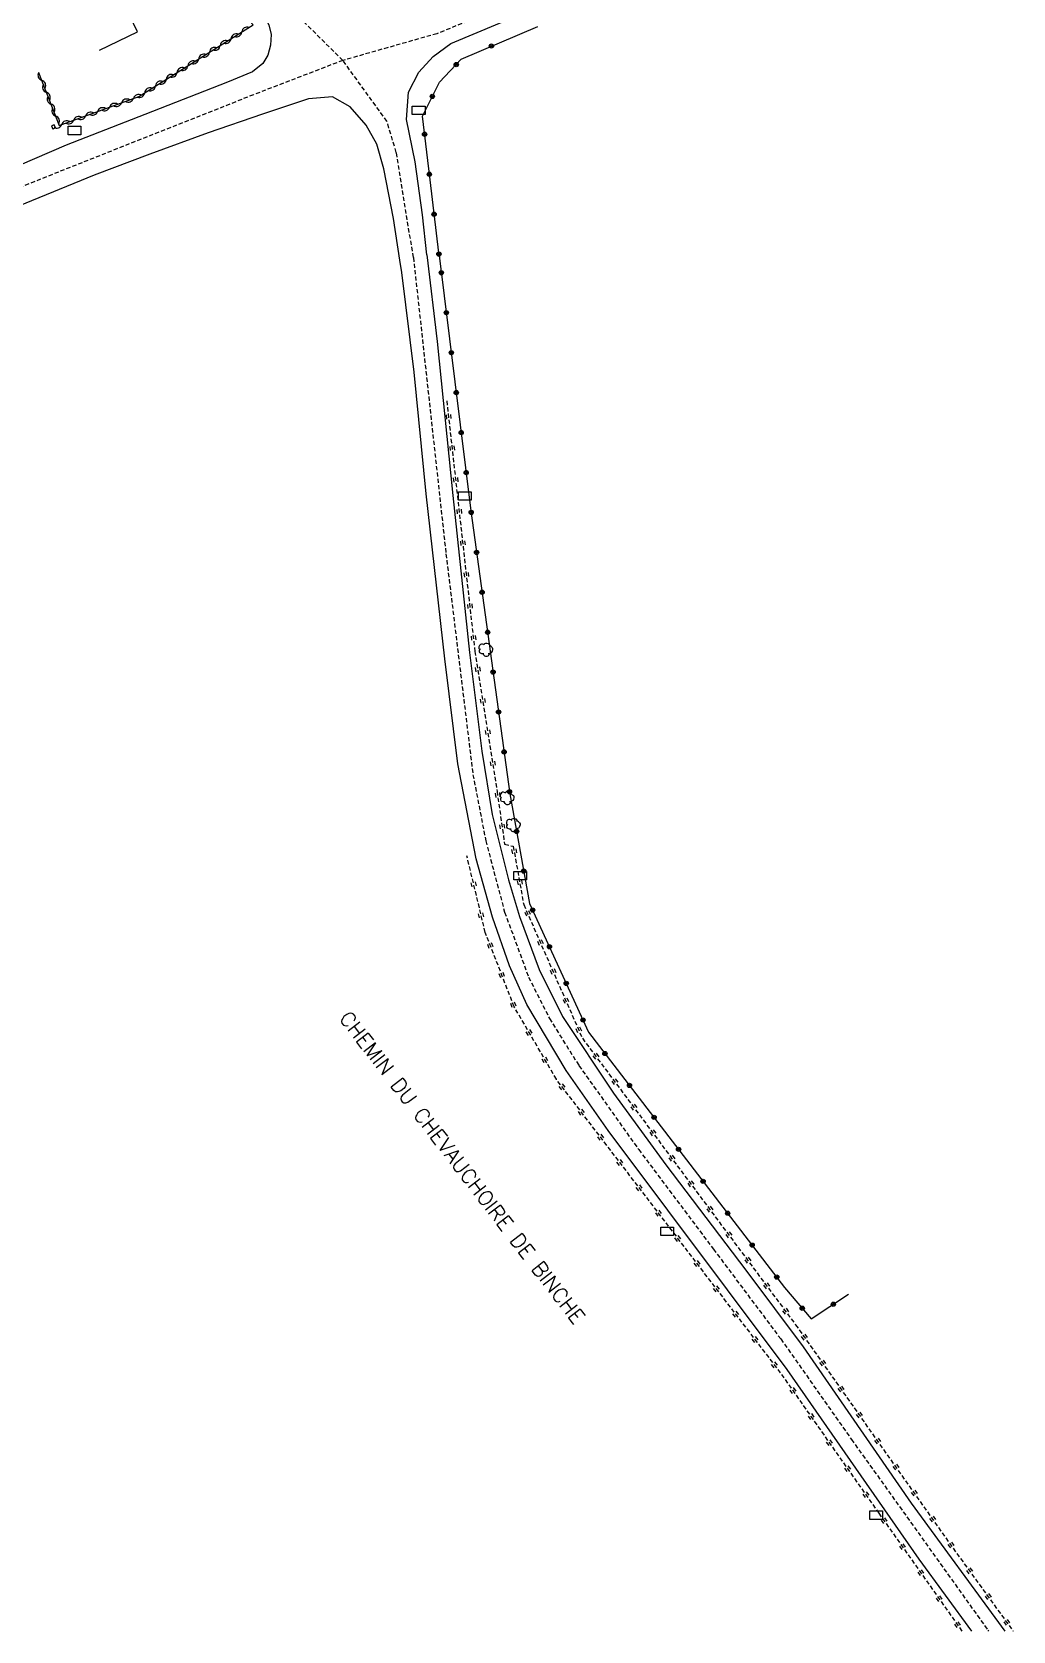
# Model space of a CAD drawing. Header units: millimetres. Extents: x 133000 to 134000, y 143000 to 144000.
# Drawn here: x 133829.5 to 133945.1, y 143000 to 143188.6 of the extents above; entities that cross this region are included whole.
import ezdxf
from ezdxf.enums import TextEntityAlignment as Align

# ---------------------------------------------------------------- set-up
doc = ezdxf.new("R2010")
doc.units = ezdxf.units.MM
doc.linetypes.add('DASHED', pattern=[0.75, 0.5, -0.25])
doc.layers.get('0').update_dxf_attribs({"linetype": 'CONTINUOUS'})
for name, color, linetype in [('W0001', 6, 'DASHED'), ('W0008', 7, 'CONTINUOUS'), ('W0100', 7, 'CONTINUOUS'), ('W0112', 1, 'DASHED'), ('W0220', 5, 'DASHED'), ('W0300', 7, 'CONTINUOUS'), ('W0310', 3, 'CONTINUOUS'), ('W0322', 7, 'CONTINUOUS'), ('W0989', 7, 'CONTINUOUS'), ('W1471', 7, 'CONTINUOUS')]:
    doc.layers.add(name, color=color, linetype=linetype)
doc.styles.get("Standard").update_dxf_attribs({"font": 'romans.shx', "width": 0.85})

# ---------------------------------------------------------------- blocks, each defined once
blk = doc.blocks.new('T1471')
at = {"color": 0, "linetype": 'Continuous', "flags": 128}
blk.add_lwpolyline([(-0.75, -0.5), (-0.75, 0.5), (0.75, 0.5), (0.75, -0.5), (-0.75, -0.5)], dxfattribs=at)
blk = doc.blocks.new('t310o')
at = {"color": 0, "linetype": 'Continuous'}
for centre, start, end in [((-0.5, 0.38), 216.8699, 323.1304), ((0.5, -0.37), 36.8699, 143.1303)]:
    blk.add_arc(centre, 0.625, start, end, dxfattribs=at)
blk = doc.blocks.new('t322o')
at = {"color": 0, "linetype": 'Continuous'}
for radius in [0.25, 0.15]:
    blk.add_circle((0, 0), radius, dxfattribs=at)
blk = doc.blocks.new('T300')
for p, q in [((-0.8, 0.51), (-0.86, 0.34)), ((-0.86, 0.34), (-0.86, 0.17)), ((-0.86, 0.17), (-0.74, 0.06)), ((-0.69, 0.63), (-0.8, 0.51)), ((-0.8, -0.06), (-0.74, 0.06)), ((-0.74, 0.06), (-0.69, 0.11)), ((-0.57, 0.69), (-0.69, 0.63)), ((-0.46, 0.69), (-0.57, 0.69)), ((-0.29, 0.63), (-0.46, 0.69)), ((-0.29, 0.63), (-0.17, 0.74)), ((-0.23, 0.57), (-0.29, 0.63)), ((-0.17, 0.74), (-0.06, 0.8)), ((-0.06, 0.8), (0.06, 0.8)), ((0.06, 0.8), (0.23, 0.74)), ((0.23, 0.74), (0.34, 0.63)), ((0.34, 0.63), (0.4, 0.51)), ((0.46, 0.46), (0.34, 0.46)), ((0.4, 0.51), (0.4, 0.46)), ((0.57, 0.4), (0.46, 0.46)), ((0.57, 0.4), (0.69, 0.29)), ((0.69, 0.29), (0.74, 0.17)), ((0.74, 0.06), (0.69, -0.17)), ((0.74, 0.17), (0.74, 0.06)), ((-0.8, -0.17), (-0.8, -0.06)), ((-0.8, -0.23), (-0.8, -0.17)), ((-0.74, -0.34), (-0.8, -0.23)), ((-0.69, -0.4), (-0.74, -0.34)), ((-0.51, -0.46), (-0.69, -0.4)), ((-0.4, -0.46), (-0.51, -0.46)), ((-0.4, -0.46), (-0.34, -0.46)), ((-0.34, -0.46), (-0.34, -0.4)), ((-0.34, -0.51), (-0.34, -0.46)), ((-0.29, -0.63), (-0.34, -0.51)), ((-0.17, -0.74), (-0.29, -0.63)), ((-0.06, -0.8), (-0.17, -0.74)), ((0.06, -0.8), (-0.06, -0.8)), ((0.17, -0.74), (0.06, -0.8)), ((0.23, -0.69), (0.17, -0.74)), ((0.29, -0.46), (0.23, -0.46)), ((0.29, -0.63), (0.23, -0.69)), ((0.46, -0.4), (0.29, -0.46)), ((0.34, -0.51), (0.29, -0.63)), ((0.34, -0.51), (0.34, -0.46)), ((0.57, -0.34), (0.46, -0.4)), ((0.63, -0.29), (0.57, -0.34)), ((0.69, -0.17), (0.63, -0.29))]:
    blk.add_line(p, q)
blk = doc.blocks.new('t220o')
at = {"color": 0, "linetype": 'Continuous'}
for p, q in [((-0.25, 0.25), (0.25, 0.25)), ((-0.25, -0.25), (0.25, -0.25))]:
    blk.add_line(p, q, dxfattribs=at)

msp = doc.modelspace()

# ---------------------------------------------------------------- linework, layer by layer
at = {"layer": 'W0001'}
for points in [[(133874.45, 143162), (133872.43, 143174.39), (133871.32, 143178.07), (133866.13, 143185.24), (133858.27, 143193.01), (133850.99, 143200.89)], [(133887.8, 143192.71), (133877.23, 143188.39), (133866.13, 143185.24), (133855.6, 143181.19), (133818.55, 143166.5), (133782.76, 143149.81), (133755.21, 143136.94), (133717.74, 143119.2), (133695.43, 143107.93), (133687.55, 143103.32), (133682.26, 143099.89), (133676.92, 143095.24), (133663.41, 143083.18)], [(133874.45, 143162), (133878.29, 143127.03), (133881.47, 143100.99), (133882.98, 143093.19), (133885.2, 143084.79), (133888.03, 143077.12), (133890.49, 143072.24), (133893.96, 143066.69), (133901.01, 143056.78), (133909.82, 143045.04), (133917.75, 143034.45), (133926.09, 143022.6), (133942.18, 143000.09), (133942.24, 143000)]]:
    msp.add_lwpolyline(points, dxfattribs=at)
at = {"layer": 'W0008'}
for points in [[(133849.04, 143199.08), (133856.74, 143190.73), (133857.41, 143189.44), (133857.67, 143188.28), (133857.62, 143187.04), (133857.28, 143185.84), (133856.68, 143184.87), (133855.5, 143183.88), (133852.52, 143182.68), (133852.52, 143182.68), (133842.78, 143178.86), (133833.52, 143175.25), (133816.82, 143168.04), (133814.08, 143166.78), (133775.47, 143148.77), (133766.67, 143144.64), (133745.86, 143134.86), (133719.9, 143122.64), (133719.34, 143122.37), (133710.48, 143118.07)], [(133876.05, 143162.3), (133875.52, 143167.04), (133874.65, 143173.26), (133873.65, 143178.27), (133873.89, 143181.48), (133875.08, 143183.87), (133876.76, 143185.7), (133878.86, 143187.23), (133889.86, 143191.82)], [(133872.84, 143161.7), (133872.11, 143166.61), (133870.98, 143172.46), (133870.13, 143175.35), (133868.89, 143177.61), (133867, 143179.76), (133864.92, 143180.95), (133862.09, 143180.7), (133856.65, 143178.89), (133850.24, 143176.68), (133843.39, 143174.19), (133836.83, 143171.72), (133818.93, 143164.39), (133768.89, 143140.95), (133747.89, 143131.25), (133721.12, 143118.51), (133695.99, 143105.83)], [(133940.3, 143000), (133934.08, 143008.49), (133918.5, 143030.83), (133897.42, 143059.04), (133892.45, 143066.11), (133887.82, 143073.88), (133885.78, 143078.47), (133883.78, 143084.2), (133881.86, 143091.07), (133879.7, 143102.27), (133878.15, 143114.66), (133875.96, 143134.12), (133874.54, 143148.48), (133873.1, 143160.23), (133872.84, 143161.7)], [(133876.05, 143162.3), (133877.25, 143152.1), (133879.09, 143133.93), (133881.05, 143115.42), (133882.53, 143103.78), (133883.75, 143096.31), (133885.66, 143088.6), (133886.95, 143084.29), (133889.26, 143078.01), (133892.01, 143072.46), (133898.02, 143063.43), (133904.21, 143055), (133913.64, 143042.56), (133920.4, 143033.53), (133933.13, 143015.06), (133944.19, 143000)]]:
    msp.add_lwpolyline(points, dxfattribs=at)
at = {"layer": 'W0100'}
msp.add_lwpolyline([(133837.43, 143186.45), (133841.94, 143188.61), (133834.61, 143203.92), (133830.1, 143201.76)], dxfattribs=at)
at = {"layer": 'W0112'}
for points in [[(133832.24, 143177.29), (133832.08, 143177.65), (133831.77, 143177.52), (133831.93, 143177.15), (133831.93, 143177.15), (133831.93, 143177.15), (133831.93, 143177.15), (133831.93, 143177.15), (133831.93, 143177.15), (133831.93, 143177.15), (133831.93, 143177.15), (133831.93, 143177.15), (133831.93, 143177.15), (133831.93, 143177.15), (133831.93, 143177.15), (133831.93, 143177.15), (133831.93, 143177.15), (133831.93, 143177.15), (133831.93, 143177.15), (133831.93, 143177.15), (133831.93, 143177.15), (133831.93, 143177.15), (133831.93, 143177.15), (133831.93, 143177.15), (133831.93, 143177.15), (133831.93, 143177.15), (133831.93, 143177.15), (133831.93, 143177.15), (133831.93, 143177.15), (133831.93, 143177.15), (133831.93, 143177.15), (133831.93, 143177.15), (133831.93, 143177.15), (133831.93, 143177.15), (133831.93, 143177.15), (133831.93, 143177.15), (133831.93, 143177.15), (133831.93, 143177.15), (133831.93, 143177.15), (133831.93, 143177.15), (133831.93, 143177.15), (133831.93, 143177.15), (133831.93, 143177.15), (133831.93, 143177.15), (133831.93, 143177.15), (133831.93, 143177.15), (133831.93, 143177.15), (133831.93, 143177.15), (133831.93, 143177.15), (133831.93, 143177.15), (133831.93, 143177.15), (133831.93, 143177.15), (133831.93, 143177.15), (133831.93, 143177.15), (133831.93, 143177.15), (133831.93, 143177.15), (133831.93, 143177.15), (133831.93, 143177.15), (133831.93, 143177.15), (133831.93, 143177.15), (133831.93, 143177.15), (133831.93, 143177.15), (133831.93, 143177.15), (133831.93, 143177.15), (133831.93, 143177.15), (133831.93, 143177.15), (133831.93, 143177.15), (133831.93, 143177.15), (133831.93, 143177.15), (133831.93, 143177.15), (133831.93, 143177.15), (133831.93, 143177.15), (133831.93, 143177.15), (133831.93, 143177.15), (133831.93, 143177.15), (133831.93, 143177.15), (133831.93, 143177.15), (133831.93, 143177.15), (133831.93, 143177.15), (133831.93, 143177.15), (133831.93, 143177.15), (133831.93, 143177.15), (133831.93, 143177.15), (133831.93, 143177.15), (133831.93, 143177.15), (133831.93, 143177.15), (133831.93, 143177.15), (133831.93, 143177.15), (133831.93, 143177.15), (133831.93, 143177.15), (133831.93, 143177.15), (133831.93, 143177.15), (133831.93, 143177.15), (133831.93, 143177.15), (133831.93, 143177.15), (133831.93, 143177.15), (133831.93, 143177.15), (133831.93, 143177.15), (133831.93, 143177.15), (133831.93, 143177.15), (133831.93, 143177.15), (133831.93, 143177.15), (133831.93, 143177.15), (133831.93, 143177.15), (133831.93, 143177.15), (133831.93, 143177.15), (133831.93, 143177.15), (133831.93, 143177.15), (133831.93, 143177.15), (133831.93, 143177.15), (133831.93, 143177.15), (133831.93, 143177.15), (133831.93, 143177.15), (133831.93, 143177.15), (133831.93, 143177.15), (133831.93, 143177.15), (133831.93, 143177.15), (133831.93, 143177.15), (133831.93, 143177.15), (133831.93, 143177.15)], [(133832.24, 143177.29), (133831.93, 143177.15), (133831.93, 143177.15), (133831.93, 143177.15), (133831.93, 143177.15), (133831.93, 143177.15), (133831.93, 143177.15), (133831.93, 143177.15), (133831.93, 143177.15), (133831.93, 143177.15), (133831.93, 143177.15), (133831.93, 143177.15), (133831.93, 143177.15), (133831.93, 143177.15), (133831.93, 143177.15), (133831.93, 143177.15), (133831.93, 143177.15), (133831.93, 143177.15), (133831.93, 143177.15), (133831.93, 143177.15), (133831.93, 143177.15), (133831.93, 143177.15), (133831.93, 143177.15), (133831.93, 143177.15), (133831.93, 143177.15), (133831.93, 143177.15), (133831.93, 143177.15), (133831.93, 143177.15), (133831.93, 143177.15), (133831.93, 143177.15), (133831.93, 143177.15), (133831.93, 143177.15), (133831.93, 143177.15), (133831.93, 143177.15), (133831.93, 143177.15), (133831.93, 143177.15), (133831.93, 143177.15), (133831.93, 143177.15), (133831.93, 143177.15), (133831.93, 143177.15), (133831.93, 143177.15), (133831.93, 143177.15), (133831.93, 143177.15), (133831.93, 143177.15), (133831.93, 143177.15), (133831.93, 143177.15), (133831.93, 143177.15), (133831.93, 143177.15), (133831.93, 143177.15), (133831.93, 143177.15), (133831.93, 143177.15), (133831.93, 143177.15), (133831.93, 143177.15), (133831.93, 143177.15), (133831.93, 143177.15), (133831.93, 143177.15), (133831.93, 143177.15), (133831.93, 143177.15), (133831.93, 143177.15), (133831.93, 143177.15), (133831.93, 143177.15), (133831.93, 143177.15), (133831.93, 143177.15), (133831.93, 143177.15), (133831.93, 143177.15), (133831.93, 143177.15), (133831.93, 143177.15), (133831.93, 143177.15), (133831.93, 143177.15), (133831.93, 143177.15), (133831.93, 143177.15), (133831.93, 143177.15), (133831.93, 143177.15), (133831.93, 143177.15), (133831.93, 143177.15), (133831.93, 143177.15), (133831.93, 143177.15), (133831.93, 143177.15), (133831.93, 143177.15), (133831.93, 143177.15), (133831.93, 143177.15), (133831.93, 143177.15), (133831.93, 143177.15), (133831.93, 143177.15), (133831.93, 143177.15), (133831.93, 143177.15), (133831.93, 143177.15), (133831.93, 143177.15), (133831.93, 143177.15), (133831.93, 143177.15), (133831.93, 143177.15), (133831.93, 143177.15), (133831.93, 143177.15), (133831.93, 143177.15), (133831.93, 143177.15), (133831.93, 143177.15), (133831.93, 143177.15), (133831.93, 143177.15), (133831.93, 143177.15), (133831.93, 143177.15), (133831.93, 143177.15), (133831.93, 143177.15), (133831.93, 143177.15), (133831.93, 143177.15), (133831.93, 143177.15), (133831.93, 143177.15), (133831.93, 143177.15), (133831.93, 143177.15), (133831.93, 143177.15), (133831.93, 143177.15), (133831.93, 143177.15), (133831.93, 143177.15), (133831.93, 143177.15), (133831.93, 143177.15), (133831.93, 143177.15), (133831.93, 143177.15), (133831.93, 143177.15), (133831.93, 143177.15), (133831.93, 143177.15), (133831.93, 143177.15)]]:
    msp.add_lwpolyline(points, dxfattribs=at)
at = {"layer": 'W0220'}
for points in [[(133878.38, 143145.08), (133881.69, 143115.54), (133884.31, 143099.02), (133885.2, 143092.81), (133886.22, 143092.55), (133887.45, 143085.67), (133894.37, 143069.91), (133919.51, 143036.12), (133938.07, 143009.76), (133945.14, 143000)], [(133939.14, 143000), (133929.35, 143013.89), (133917.74, 143030.46), (133891.3, 143065.07), (133886.33, 143073.62), (133882.92, 143082.39), (133880.76, 143091.42)]]:
    msp.add_lwpolyline(points, dxfattribs=at)
at = {"layer": 'W0310'}
for points in [[(133830.27, 143183.81), (133830.27, 143183.81), (133830.27, 143183.81), (133830.27, 143183.81), (133830.27, 143183.81), (133830.27, 143183.81), (133830.27, 143183.81), (133830.27, 143183.81), (133830.27, 143183.81), (133830.27, 143183.81), (133830.27, 143183.81), (133830.27, 143183.81), (133830.27, 143183.81), (133830.27, 143183.81), (133830.27, 143183.81), (133830.27, 143183.81), (133832.7, 143177.57), (133842.07, 143180.98), (133855.54, 143189.42), (133846.55, 143199.48)], [(133830.27, 143183.81), (133830.27, 143183.81), (133830.27, 143183.81), (133830.27, 143183.81), (133830.27, 143183.81), (133830.27, 143183.81), (133830.27, 143183.81), (133830.27, 143183.81), (133830.27, 143183.81), (133830.27, 143183.81), (133830.27, 143183.81), (133830.27, 143183.81), (133830.27, 143183.81), (133830.27, 143183.81), (133830.27, 143183.81), (133830.27, 143183.81), (133830.27, 143183.81), (133830.27, 143183.81), (133830.27, 143183.81), (133830.27, 143183.81), (133830.27, 143183.81), (133830.27, 143183.81), (133830.27, 143183.81), (133830.27, 143183.81), (133830.27, 143183.81), (133830.27, 143183.81), (133830.27, 143183.81), (133830.27, 143183.81), (133830.27, 143183.81), (133830.27, 143183.81), (133830.27, 143183.81), (133830.27, 143183.81), (133830.27, 143183.81), (133830.27, 143183.81), (133830.27, 143183.81), (133830.27, 143183.81), (133830.27, 143183.81), (133830.27, 143183.81), (133830.27, 143183.81), (133830.27, 143183.81), (133830.27, 143183.81), (133830.27, 143183.81), (133830.27, 143183.81), (133830.27, 143183.81), (133830.27, 143183.81), (133830.27, 143183.81), (133830.27, 143183.81), (133830.27, 143183.81), (133830.27, 143183.81), (133830.27, 143183.81), (133830.27, 143183.81), (133830.27, 143183.81), (133830.27, 143183.81), (133830.27, 143183.81), (133830.27, 143183.81), (133830.27, 143183.81), (133830.27, 143183.81), (133830.27, 143183.81), (133830.27, 143183.81), (133830.27, 143183.81), (133830.27, 143183.81), (133830.27, 143183.81), (133830.27, 143183.81), (133830.27, 143183.81), (133830.27, 143183.81), (133830.27, 143183.81), (133830.27, 143183.81), (133830.27, 143183.81), (133830.27, 143183.81), (133830.27, 143183.81), (133830.27, 143183.81), (133830.27, 143183.81), (133830.27, 143183.81), (133830.27, 143183.81), (133830.27, 143183.81), (133830.27, 143183.81), (133830.27, 143183.81), (133830.27, 143183.81), (133830.27, 143183.81), (133830.27, 143183.81), (133830.27, 143183.81), (133830.27, 143183.81), (133830.27, 143183.81), (133830.27, 143183.81), (133830.27, 143183.81), (133830.27, 143183.81), (133830.27, 143183.81), (133830.27, 143183.81), (133830.27, 143183.81), (133830.27, 143183.81), (133830.27, 143183.81), (133830.27, 143183.81), (133830.27, 143183.81), (133830.27, 143183.81), (133830.27, 143183.81), (133830.27, 143183.81), (133830.27, 143183.81), (133830.27, 143183.81), (133830.27, 143183.81), (133830.27, 143183.81), (133830.27, 143183.81)]]:
    msp.add_lwpolyline(points, dxfattribs=at)
at = {"layer": 'W0322'}
for points in [[(133877.45, 143162.56), (133876.41, 143171.16), (133875.51, 143178.66), (133877.51, 143182.67), (133880.09, 143185.37), (133889.1, 143189.25)], [(133877.45, 143162.56), (133881.23, 143132.13), (133885.81, 143098.75), (133888.14, 143085.82), (133895.11, 143070.62), (133918.21, 143040.53), (133921.33, 143036.83), (133925.76, 143039.73)]]:
    msp.add_lwpolyline(points, dxfattribs=at)

# ---------------------------------------------------------------- block references
at = {"layer": 'W0220'}
for p, rotation in [((133878.59, 143143.22), 276.3930789007434), ((133879.01, 143139.49), 276.3930789007434), ((133879.01, 143139.49), 276.3930789007434), ((133879.01, 143139.49), 276.3930789007434), ((133879.01, 143139.49), 276.3930789007434), ((133879.01, 143139.49), 276.3930789007434), ((133879.01, 143139.49), 276.3930789007434), ((133879.43, 143135.77), 276.3930789007434), ((133879.43, 143135.77), 276.3930789007434), ((133879.43, 143135.77), 276.3930789007434), ((133879.43, 143135.77), 276.3930789007434), ((133879.43, 143135.77), 276.3930789007434), ((133879.84, 143132.04), 276.3930789007434), ((133879.84, 143132.04), 276.3930789007434), ((133879.84, 143132.04), 276.3930789007434), ((133879.84, 143132.04), 276.3930789007434), ((133880.26, 143128.31), 276.3930789007434), ((133880.26, 143128.31), 276.3930789007434), ((133880.26, 143128.31), 276.3930789007434), ((133880.68, 143124.58), 276.3930789007434), ((133880.68, 143124.58), 276.3930789007434), ((133881.1, 143120.86), 276.3930789007434), ((133881.52, 143117.13), 276.3930789007434), ((133882.03, 143113.42), 278.9967613141906), ((133882.61, 143109.71), 278.9967613141906), ((133883.2, 143106.01), 278.9967613141906), ((133883.79, 143102.31), 278.9967613141906), ((133884.37, 143098.6), 278.1171603461897), ((133884.9, 143094.89), 278.1171603461897), ((133886.32, 143091.97), 280.1979605197054), ((133886.32, 143091.97), 280.1979605197054), ((133886.32, 143091.97), 280.1979605197054), ((133886.32, 143091.97), 280.1979605197054), ((133886.32, 143091.97), 280.1979605197054), ((133886.32, 143091.97), 280.1979605197054), ((133881.57, 143088.07), 103.4602525654454), ((133881.57, 143088.07), 103.4602525654454), ((133881.57, 143088.07), 103.4602525654454), ((133881.57, 143088.07), 103.4602525654454), ((133886.99, 143088.28), 280.1979605197054), ((133886.99, 143088.28), 280.1979605197054), ((133886.99, 143088.28), 280.1979605197054), ((133886.99, 143088.28), 280.1979605197054), ((133886.99, 143088.28), 280.1979605197054), ((133882.44, 143084.42), 103.4602525654454), ((133882.44, 143084.42), 103.4602525654454), ((133882.44, 143084.42), 103.4602525654454), ((133882.44, 143084.42), 103.4602525654454), ((133882.44, 143084.42), 103.4602525654454), ((133887.9, 143084.66), 293.6902880184184), ((133887.9, 143084.66), 293.6902880184184), ((133887.9, 143084.66), 293.6902880184184), ((133887.9, 143084.66), 293.6902880184184), ((133883.53, 143080.84), 111.19309190801), ((133883.53, 143080.84), 111.19309190801), ((133883.53, 143080.84), 111.19309190801), ((133883.53, 143080.84), 111.19309190801), ((133883.53, 143080.84), 111.19309190801), ((133883.53, 143080.84), 111.19309190801), ((133889.4, 143081.23), 293.6902880184184), ((133889.4, 143081.23), 293.6902880184184), ((133889.4, 143081.23), 293.6902880184184), ((133890.91, 143077.8), 293.6902880184184), ((133890.91, 143077.8), 293.6902880184184), ((133884.88, 143077.35), 111.19309190801), ((133892.42, 143074.36), 293.6902880184184), ((133886.24, 143073.85), 111.19309190801), ((133888.09, 143070.59), 120.1991870341838), ((133893.92, 143070.93), 293.6902880184184), ((133889.97, 143067.35), 120.1991870341838), ((133895.95, 143067.79), 306.6547992906823), ((133898.18, 143064.79), 306.6547992906823), ((133891.98, 143064.19), 127.3709103725673), ((133894.25, 143061.21), 127.3709103725673), ((133900.42, 143061.78), 306.6547992906823), ((133902.66, 143058.77), 306.6547992906823), ((133896.53, 143058.23), 127.3709103725673), ((133898.8, 143055.25), 127.3709103725673), ((133904.9, 143055.76), 306.6547992906823), ((133901.08, 143052.27), 127.3709103725673), ((133901.08, 143052.27), 127.3709103725673), ((133907.14, 143052.75), 306.6547992906823), ((133909.38, 143049.74), 306.6547992906823), ((133909.38, 143049.74), 306.6547992906823), ((133909.38, 143049.74), 306.6547992906823), ((133909.38, 143049.74), 306.6547992906823), ((133909.38, 143049.74), 306.6547992906823), ((133909.38, 143049.74), 306.6547992906823), ((133903.36, 143049.29), 127.3709103725673), ((133903.36, 143049.29), 127.3709103725673), ((133903.36, 143049.29), 127.3709103725673), ((133905.63, 143046.31), 127.3709103725673), ((133905.63, 143046.31), 127.3709103725673), ((133905.63, 143046.31), 127.3709103725673), ((133905.63, 143046.31), 127.3709103725673), ((133911.62, 143046.73), 306.6547992906823), ((133911.62, 143046.73), 306.6547992906823), ((133911.62, 143046.73), 306.6547992906823), ((133911.62, 143046.73), 306.6547992906823), ((133911.62, 143046.73), 306.6547992906823), ((133913.86, 143043.73), 306.6547992906823), ((133913.86, 143043.73), 306.6547992906823), ((133913.86, 143043.73), 306.6547992906823), ((133913.86, 143043.73), 306.6547992906823), ((133907.91, 143043.33), 127.3709103725673), ((133907.91, 143043.33), 127.3709103725673), ((133907.91, 143043.33), 127.3709103725673), ((133907.91, 143043.33), 127.3709103725673), ((133907.91, 143043.33), 127.3709103725673), ((133910.19, 143040.35), 127.3709103725673), ((133910.19, 143040.35), 127.3709103725673), ((133910.19, 143040.35), 127.3709103725673), ((133910.19, 143040.35), 127.3709103725673), ((133910.19, 143040.35), 127.3709103725673), ((133910.19, 143040.35), 127.3709103725673), ((133916.09, 143040.72), 306.6547992906823), ((133916.09, 143040.72), 306.6547992906823), ((133916.09, 143040.72), 306.6547992906823), ((133912.46, 143037.36), 127.3709103725673), ((133918.33, 143037.71), 306.6547992906823), ((133918.33, 143037.71), 306.6547992906823), ((133914.74, 143034.39), 127.3709103725673), ((133920.53, 143034.67), 305.1501374166869), ((133917.01, 143031.4), 127.3709103725673), ((133922.69, 143031.61), 305.1501374166869), ((133919.21, 143028.36), 125.0300740090215), ((133924.85, 143028.54), 305.1501374166869), ((133921.36, 143025.29), 125.0300740090215), ((133927.01, 143025.48), 305.1501374166869), ((133923.51, 143022.22), 125.0300740090215), ((133929.17, 143022.41), 305.1501374166869), ((133931.33, 143019.34), 305.1501374166869), ((133925.66, 143019.15), 125.0300740090215), ((133927.82, 143016.08), 125.0300740090215), ((133933.49, 143016.28), 305.1501374166869), ((133929.97, 143013.01), 125.1713831267088), ((133929.97, 143013.01), 125.1713831267088), ((133935.65, 143013.21), 305.1501374166869), ((133932.13, 143009.95), 125.1713831267088), ((133932.13, 143009.95), 125.1713831267088), ((133932.13, 143009.95), 125.1713831267088), ((133937.81, 143010.14), 305.1501374166869), ((133937.81, 143010.14), 305.1501374166869), ((133937.81, 143010.14), 305.1501374166869), ((133937.81, 143010.14), 305.1501374166869), ((133937.81, 143010.14), 305.1501374166869), ((133937.81, 143010.14), 305.1501374166869), ((133934.29, 143006.88), 125.1713831267088), ((133934.29, 143006.88), 125.1713831267088), ((133934.29, 143006.88), 125.1713831267088), ((133934.29, 143006.88), 125.1713831267088), ((133940, 143007.1), 305.8779195902844), ((133940, 143007.1), 305.8779195902844), ((133940, 143007.1), 305.8779195902844), ((133940, 143007.1), 305.8779195902844), ((133940, 143007.1), 305.8779195902844), ((133936.45, 143003.82), 125.1713831267088), ((133936.45, 143003.82), 125.1713831267088), ((133936.45, 143003.82), 125.1713831267088), ((133936.45, 143003.82), 125.1713831267088), ((133936.45, 143003.82), 125.1713831267088), ((133942.2, 143004.06), 305.8779195902844), ((133942.2, 143004.06), 305.8779195902844), ((133942.2, 143004.06), 305.8779195902844), ((133942.2, 143004.06), 305.8779195902844), ((133938.61, 143000.75), 125.1713831267088), ((133938.61, 143000.75), 125.1713831267088), ((133938.61, 143000.75), 125.1713831267088), ((133938.61, 143000.75), 125.1713831267088), ((133938.61, 143000.75), 125.1713831267088), ((133938.61, 143000.75), 125.1713831267088), ((133944.39, 143001.02), 305.8779195902844), ((133944.39, 143001.02), 305.8779195902844), ((133944.39, 143001.02), 305.8779195902844)]:
    msp.add_blockref('t220o', p, dxfattribs=dict(at, rotation=rotation))
at = {"layer": 'W0300'}
for p in [(133883.04, 143115.72), (133885.54, 143098.24), (133886.28, 143095.04)]:
    msp.add_blockref('T300', p, dxfattribs=at)
at = {"layer": 'W0310'}
for p, rotation in [((133854.22, 143188.59), 32.04656072366441), ((133851.68, 143187), 32.04656072366441), ((133852.95, 143187.8), 32.04656072366441), ((133849.14, 143185.41), 32.04656072366441), ((133850.41, 143186.2), 32.04656072366441), ((133830.64, 143182.88), 291.2497733315384), ((133845.32, 143183.02), 32.04656072366441), ((133846.59, 143183.82), 32.04656072366441), ((133847.86, 143184.61), 32.04656072366441), ((133831.18, 143181.48), 291.2497733315384), ((133842.78, 143181.43), 32.04656072366441), ((133844.05, 143182.23), 32.04656072366441), ((133831.73, 143180.08), 291.2497733315384), ((133838.63, 143179.73), 20.00909249959545), ((133840.04, 143180.24), 20.00909249959545), ((133841.45, 143180.76), 20.00909249959545), ((133832.27, 143178.68), 291.2497733315384), ((133832.99, 143177.68), 20.00909249959545), ((133834.4, 143178.19), 20.00909249959545), ((133835.81, 143178.7), 20.00909249959545), ((133837.22, 143179.22), 20.00909249959545)]:
    msp.add_blockref('t310o', p, dxfattribs=dict(at, rotation=rotation))
at = {"layer": 'W0322'}
for p, rotation in [((133883.65, 143186.94), 23.65146852564591), ((133879.5, 143184.75), 46.42112906089079), ((133876.68, 143180.99), 63.4464033968424), ((133875.77, 143176.53), 96.79974227123401), ((133876.33, 143171.82), 96.79974227123401), ((133876.89, 143167.1), 96.82446319100288), ((133877.46, 143162.39), 96.82446319100288), ((133877.74, 143160.2), 277.0714716596079), ((133878.33, 143155.49), 277.0714716596079), ((133878.92, 143150.77), 277.0714716596079), ((133879.5, 143146.06), 277.0714716596079), ((133880.08, 143141.35), 277.0714716596079), ((133880.67, 143136.63), 277.0714716596079), ((133881.26, 143131.92), 277.821378246207), ((133881.9, 143127.21), 277.821378246207), ((133882.55, 143122.51), 277.821378246207), ((133883.2, 143117.8), 277.821378246207), ((133883.84, 143113.1), 277.821378246207), ((133884.49, 143108.39), 277.821378246207), ((133885.14, 143103.68), 277.821378246207), ((133885.78, 143098.98), 277.821378246207), ((133886.61, 143094.3), 280.2185314018829), ((133887.46, 143089.63), 280.2185314018829), ((133888.51, 143085.02), 294.6104674555598), ((133890.49, 143080.7), 294.6104674555598), ((133892.47, 143076.38), 294.6104674555598), ((133894.44, 143072.06), 294.6104674555598), ((133897.03, 143068.11), 307.51878128035), ((133899.92, 143064.35), 307.51878128035), ((133902.82, 143060.58), 307.51878128035), ((133905.71, 143056.81), 307.51878128035), ((133908.6, 143053.04), 307.51878128035), ((133911.5, 143049.27), 307.51878128035), ((133914.39, 143045.51), 307.51878128035), ((133917.28, 143041.74), 307.51878128035), ((133920.29, 143038.07), 310.1386412246995), ((133923.95, 143038.54), 33.30586563657872)]:
    msp.add_blockref('t322o', p, dxfattribs=dict(at, rotation=rotation))
at = {"layer": 'W1471'}
for p in [(133875.07, 143179.36), (133834.51, 143176.98), (133880.52, 143133.86), (133887.04, 143089.09), (133904.37, 143047.14), (133929, 143013.66)]:
    msp.add_blockref('T1471', p, dxfattribs=at)

# ---------------------------------------------------------------- texts
at = {"layer": 'W0989'}
msp.add_text('CHEMIN DU CHEVAUCHOIRE DE BINCHE', height=1.75, rotation=307.5188, dxfattribs=at).set_placement((133880.2, 143054.66), align=Align.MIDDLE)

doc.saveas('drawing.dxf')
